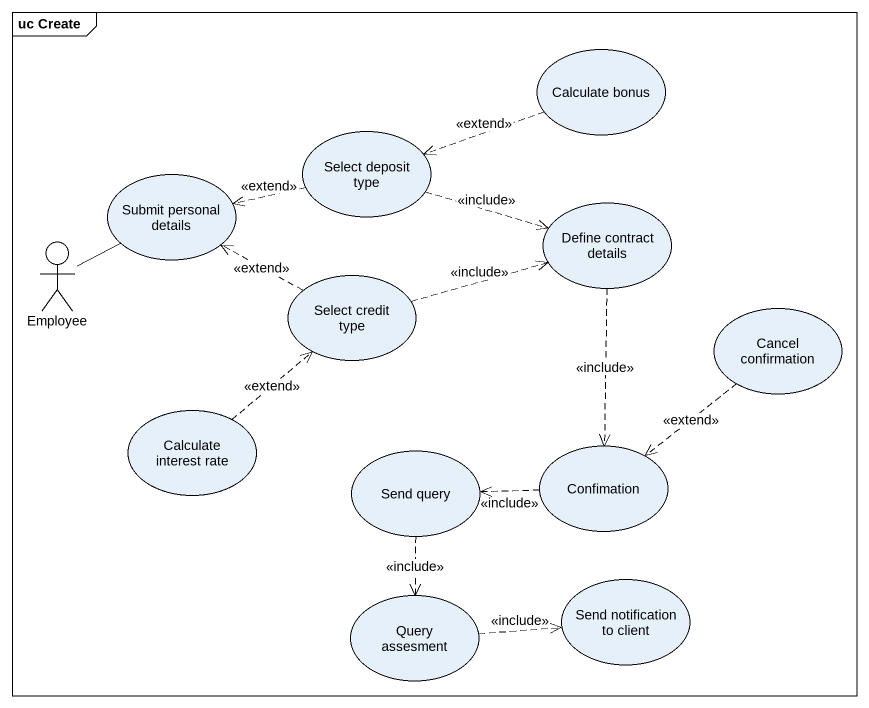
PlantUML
@startuml
mainframe uc Create
usecase "Calculate bonus" as Calculate_bonus
usecase "Select deposit type" as Select_deposit_type
usecase "Submit personal details" as Submit_personal_details
usecase "Define contract details" as Define_contract_details
actor Employee
usecase "Select credit type" as Select_credit_type
usecase "Cancel confirmation" as Cancel_confirmation
usecase "Calculate interest rate" as Calculate_interest_rate
usecase "Send query" as Send_query
usecase Confimation
usecase "Query assesment" as Query_assesment
usecase "Send notification to client" as Send_notification_to_client
Calculate_bonus .left.> Select_deposit_type : <<extend>>
Select_deposit_type .left.> Submit_personal_details : <<extend>>
Select_deposit_type .right.> Define_contract_details : <<include>>
Define_contract_details ..> Confimation : <<include>>
Employee -up- Submit_personal_details
Select_credit_type .left.> Submit_personal_details : <<extend>>
Select_credit_type .right.> Define_contract_details : <<include>>
Cancel_confirmation ..> Confimation : <<extend>>
Calculate_interest_rate .up.> Select_credit_type : <<extend>>
Send_query ..> Query_assesment : <<include>>
Confimation .left.> Send_query : <<include>>
Query_assesment .right.> Send_notification_to_client : <<include>>
@enduml
